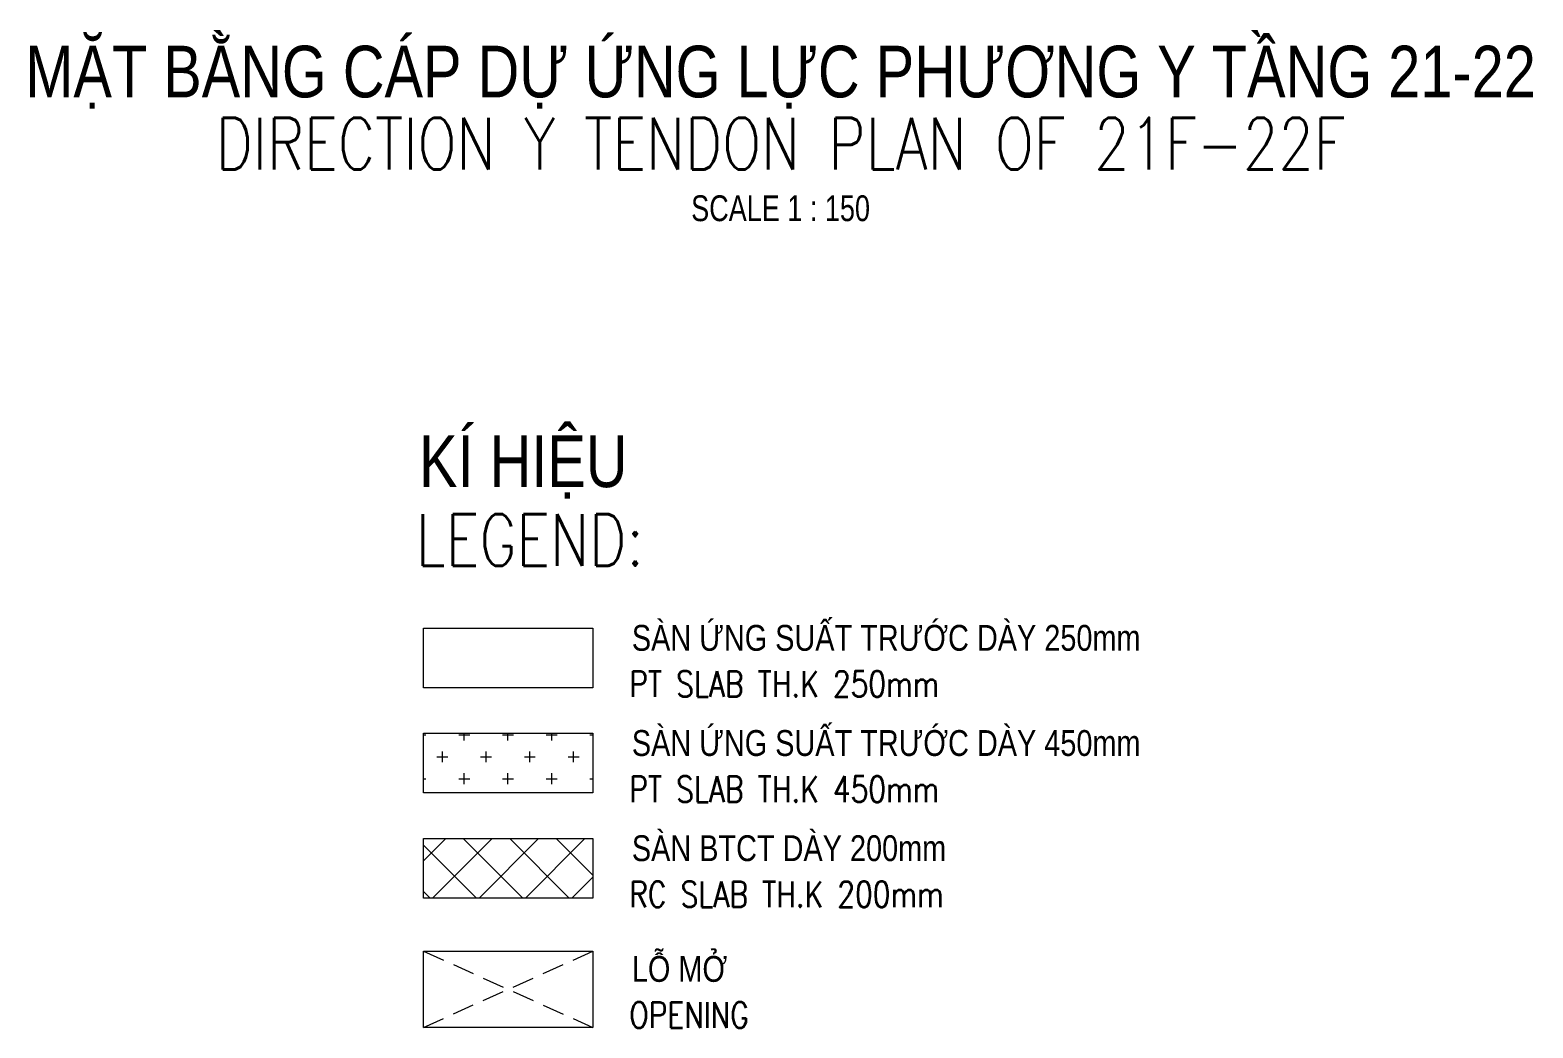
# Model space of a CAD drawing. Header units: millimetres. Extents: x 118516 to 587762, y -24154 to 50684.
# Drawn here: x 530937 to 552756, y -22764 to -8287 of the extents above; entities that cross this region are included whole.
import ezdxf
from ezdxf.enums import TextEntityAlignment as Align

# ---------------------------------------------------------------- set-up
doc = ezdxf.new("R2010")
doc.units = ezdxf.units.MM
doc.linetypes.add('DASHED2', pattern=[9.525, 6.35, -3.175])
for name, color, linetype, lineweight in [('NDC_S_ANNO', 7, 'Continuous', 20), ('NDC_S_ENG TEXT', 2, 'Continuous', 20), ('NDC_S_ENG TITLE', 3, 'Continuous', 20), ('NDC_S_HATCH MATERIAL', 8, 'Continuous', 13), ('NDC_S_OPENING', 9, 'DASHED2', 13), ('NDC_S_SLAB', 2, 'Continuous', 20), ('NDC_S_TEXT SYMBOL', 7, 'Continuous', 20), ('NDC_S_VN TEXT', 7, 'Continuous', 20), ('NDC_S_VN TITLE', 6, 'Continuous', 35)]:
    doc.layers.add(name, color=color, linetype=linetype, lineweight=lineweight)
doc.styles.add('$0$NDC_EN TXT', font='romans.shx', dxfattribs={"width": 0.8})
doc.styles.add('NDC_ANNO', font='', dxfattribs={"width": 0.8})
doc.styles.add('NDC_EN TXT', font='romans.shx', dxfattribs={"width": 0.8})
doc.styles.add('NDC_VIE TXT', font='arial.ttf', dxfattribs={"width": 0.8})
doc.styles.get('NDC_ANNO').set_extended_font_data('Dotum')

# ---------------------------------------------------------------- blocks, each defined once
blk = doc.blocks.new('Drawing name_symbol')
at = {"layer": 'NDC_S_ENG TITLE', "style": 'NDC_EN TXT', "width": 0.8}
blk.add_attdef('SECTDET1', text='', height=5, dxfattribs=at).set_placement((0, 1.01), align=Align.CENTER)
at = {"layer": 'NDC_S_TEXT SYMBOL', "lineweight": 25, "style": 'NDC_ANNO', "width": 0.8}
blk.add_attdef('SSCALE', text='', height=2.5, dxfattribs=at).set_placement((0, -4), align=Align.CENTER)
at = {"layer": 'NDC_S_VN TITLE', "style": 'NDC_VIE TXT', "width": 0.8}
blk.add_attdef('SECTDET2', text='', height=5, dxfattribs=at).set_placement((0, 7.97), align=Align.CENTER)

msp = doc.modelspace()

# ---------------------------------------------------------------- hatches: boundary and pattern name
at = {"layer": 'NDC_S_HATCH MATERIAL', "ltscale": 100}
h = msp.add_hatch(dxfattribs=at)
h.set_pattern_fill('CROSS', color=256, scale=50)
h.set_pattern_definition([(0, (332690.78, -10259.27), (317.5, 317.5), [158.75, -476.25]), (90, (332770.16, -10338.65), (-317.5, 317.5), [158.75, -476.25])])
h.paths.add_polyline_path([(536648.6, -18490.2), (536648.6, -19354.3), (539107, -19354.3), (539107, -18490.2)])
h = msp.add_hatch(dxfattribs=at)
h.set_pattern_fill('ANSI37', color=256, scale=150)
h.set_pattern_definition([(45, (340768.6, -16184.8), (-336.7596, 336.7596), []), (135, (340768.6, -16184.8), (-336.7596, -336.7596), [])])
h.paths.add_polyline_path([(536648.6, -20016.2), (536648.6, -20880.3), (539107, -20880.3), (539107, -20016.2)])

# ---------------------------------------------------------------- linework, layer by layer
at = {"layer": 'NDC_S_OPENING', "ltscale": 50}
for p, q in [((536648.6, -21649.7), (539107, -22757.9)), ((536648.6, -22757.9), (539107, -21649.7))]:
    msp.add_line(p, q, dxfattribs=at)
at = {"layer": 'NDC_S_SLAB'}
for points in [[(536648.6, -16964.2), (539107, -16964.2), (539107, -17828.3), (536648.6, -17828.3)], [(536648.6, -18490.2), (539107, -18490.2), (539107, -19354.3), (536648.6, -19354.3)], [(536648.6, -20016.2), (539107, -20016.2), (539107, -20880.3), (536648.6, -20880.3)], [(536648.6, -21649.7), (539107, -21649.7), (539107, -22757.9), (536648.6, -22757.9)]]:
    msp.add_lwpolyline(points, close=True, dxfattribs=at)

# ---------------------------------------------------------------- block references
at = {"layer": 'NDC_S_ANNO', "xscale": 150, "yscale": 150, "zscale": 150}
msp.add_blockref('Drawing name_symbol', (541833.2, -10459.1), dxfattribs=at).add_auto_attribs({'SECTDET1': 'DIRECTION Y TENDON PLAN OF 21F-22F', 'SECTDET2': 'MẶT BẰNG CÁP DỰ ỨNG LỰC PHƯƠNG Y TẦNG 21-22', 'SSCALE': 'SCALE 1 : 150'})

# ---------------------------------------------------------------- texts
at = {"layer": 'NDC_S_ENG TEXT', "style": '$0$NDC_EN TXT', "width": 0.8}
for s, height, p in [('LEGEND:', 750, (536534.2, -16059.5)), ('PT SLAB TH.K 250mm', 375, (539635.7, -17961)), ('PT SLAB TH.K 450mm', 375, (539635.7, -19487)), ('RC SLAB TH.K 200mm', 375, (539635.7, -21013)), ('OPENING', 375, (539635.7, -22764.4))]:
    msp.add_text(s, height=height, dxfattribs=at).set_placement(p)
at = {"layer": 'NDC_S_VN TEXT', "style": 'NDC_VIE TXT', "width": 0.8}
msp.add_text('KÍ HIỆU', height=750, dxfattribs=at).set_placement((536584.4, -14168.4), align=Align.TOP_LEFT)
for s, p in [('SÀN ỨNG SUẤT TRƯỚC DÀY 250mm', (539674, -17292.2)), ('SÀN ỨNG SUẤT TRƯỚC DÀY 450mm', (539674, -18818.2)), ('SÀN BTCT DÀY 200mm', (539674, -20344.2)), ('LỖ MỞ', (539674, -22095.6))]:
    msp.add_text(s, height=375, dxfattribs=at).set_placement(p)

doc.saveas('drawing.dxf')
